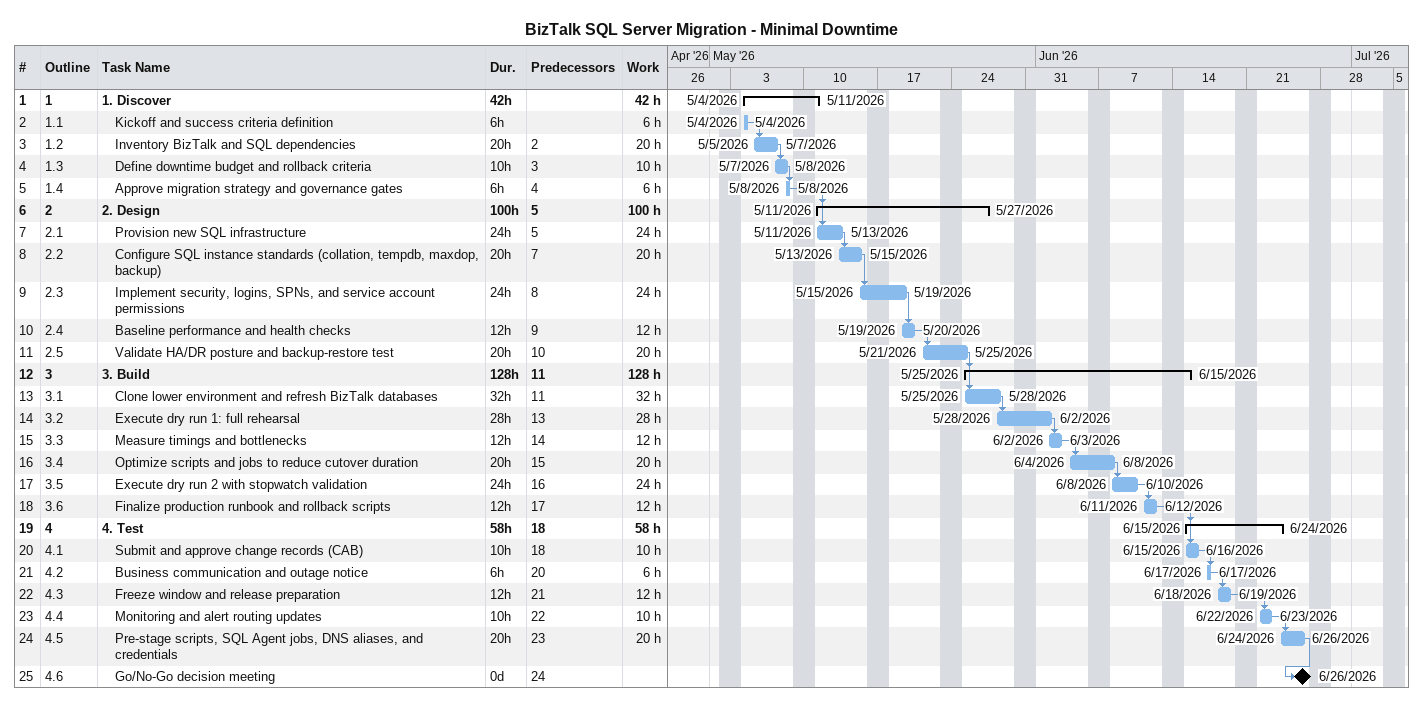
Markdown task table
BizTalk SQL Server Migration - Minimal Downtime

| ID | WBS | Task | Duration | Start | Finish | Predecessors | Work (h) |
|---|---|---|---|---|---|---|---|
| 1 | 1 | **1. Discover** | 42h | 2026-05-04 | 2026-05-11 |  | 42 |
| 2 | 1.1 | Kickoff and success criteria definition | 6h | 2026-05-04 | 2026-05-04 |  | 6 |
| 3 | 1.2 | Inventory BizTalk and SQL dependencies | 20h | 2026-05-05 | 2026-05-07 | 2 | 20 |
| 4 | 1.3 | Define downtime budget and rollback criteria | 10h | 2026-05-07 | 2026-05-08 | 3 | 10 |
| 5 | 1.4 | Approve migration strategy and governance gates | 6h | 2026-05-08 | 2026-05-08 | 4 | 6 |
| 6 | 2 | **2. Design** | 100h | 2026-05-11 | 2026-05-27 | 5 | 100 |
| 7 | 2.1 | Provision new SQL infrastructure | 24h | 2026-05-11 | 2026-05-13 | 5 | 24 |
| 8 | 2.2 | Configure SQL instance standards (collation, tempdb, maxdop, backup) | 20h | 2026-05-13 | 2026-05-15 | 7 | 20 |
| 9 | 2.3 | Implement security, logins, SPNs, and service account permissions | 24h | 2026-05-15 | 2026-05-19 | 8 | 24 |
| 10 | 2.4 | Baseline performance and health checks | 12h | 2026-05-19 | 2026-05-20 | 9 | 12 |
| 11 | 2.5 | Validate HA/DR posture and backup-restore test | 20h | 2026-05-21 | 2026-05-25 | 10 | 20 |
| 12 | 3 | **3. Build** | 128h | 2026-05-25 | 2026-06-15 | 11 | 128 |
| 13 | 3.1 | Clone lower environment and refresh BizTalk databases | 32h | 2026-05-25 | 2026-05-28 | 11 | 32 |
| 14 | 3.2 | Execute dry run 1: full rehearsal | 28h | 2026-05-28 | 2026-06-02 | 13 | 28 |
| 15 | 3.3 | Measure timings and bottlenecks | 12h | 2026-06-02 | 2026-06-03 | 14 | 12 |
| 16 | 3.4 | Optimize scripts and jobs to reduce cutover duration | 20h | 2026-06-04 | 2026-06-08 | 15 | 20 |
| 17 | 3.5 | Execute dry run 2 with stopwatch validation | 24h | 2026-06-08 | 2026-06-10 | 16 | 24 |
| 18 | 3.6 | Finalize production runbook and rollback scripts | 12h | 2026-06-11 | 2026-06-12 | 17 | 12 |
| 19 | 4 | **4. Test** | 58h | 2026-06-15 | 2026-06-24 | 18 | 58 |
| 20 | 4.1 | Submit and approve change records (CAB) | 10h | 2026-06-15 | 2026-06-16 | 18 | 10 |
| 21 | 4.2 | Business communication and outage notice | 6h | 2026-06-17 | 2026-06-17 | 20 | 6 |
| 22 | 4.3 | Freeze window and release preparation | 12h | 2026-06-18 | 2026-06-19 | 21 | 12 |
| 23 | 4.4 | Monitoring and alert routing updates | 10h | 2026-06-22 | 2026-06-23 | 22 | 10 |
| 24 | 4.5 | Pre-stage scripts, SQL Agent jobs, DNS aliases, and credentials | 20h | 2026-06-24 | 2026-06-26 | 23 | 20 |
| 25 | 4.6 | Go/No-Go decision meeting | 0d | 2026-06-26 | 2026-06-26 | 24 |  |
